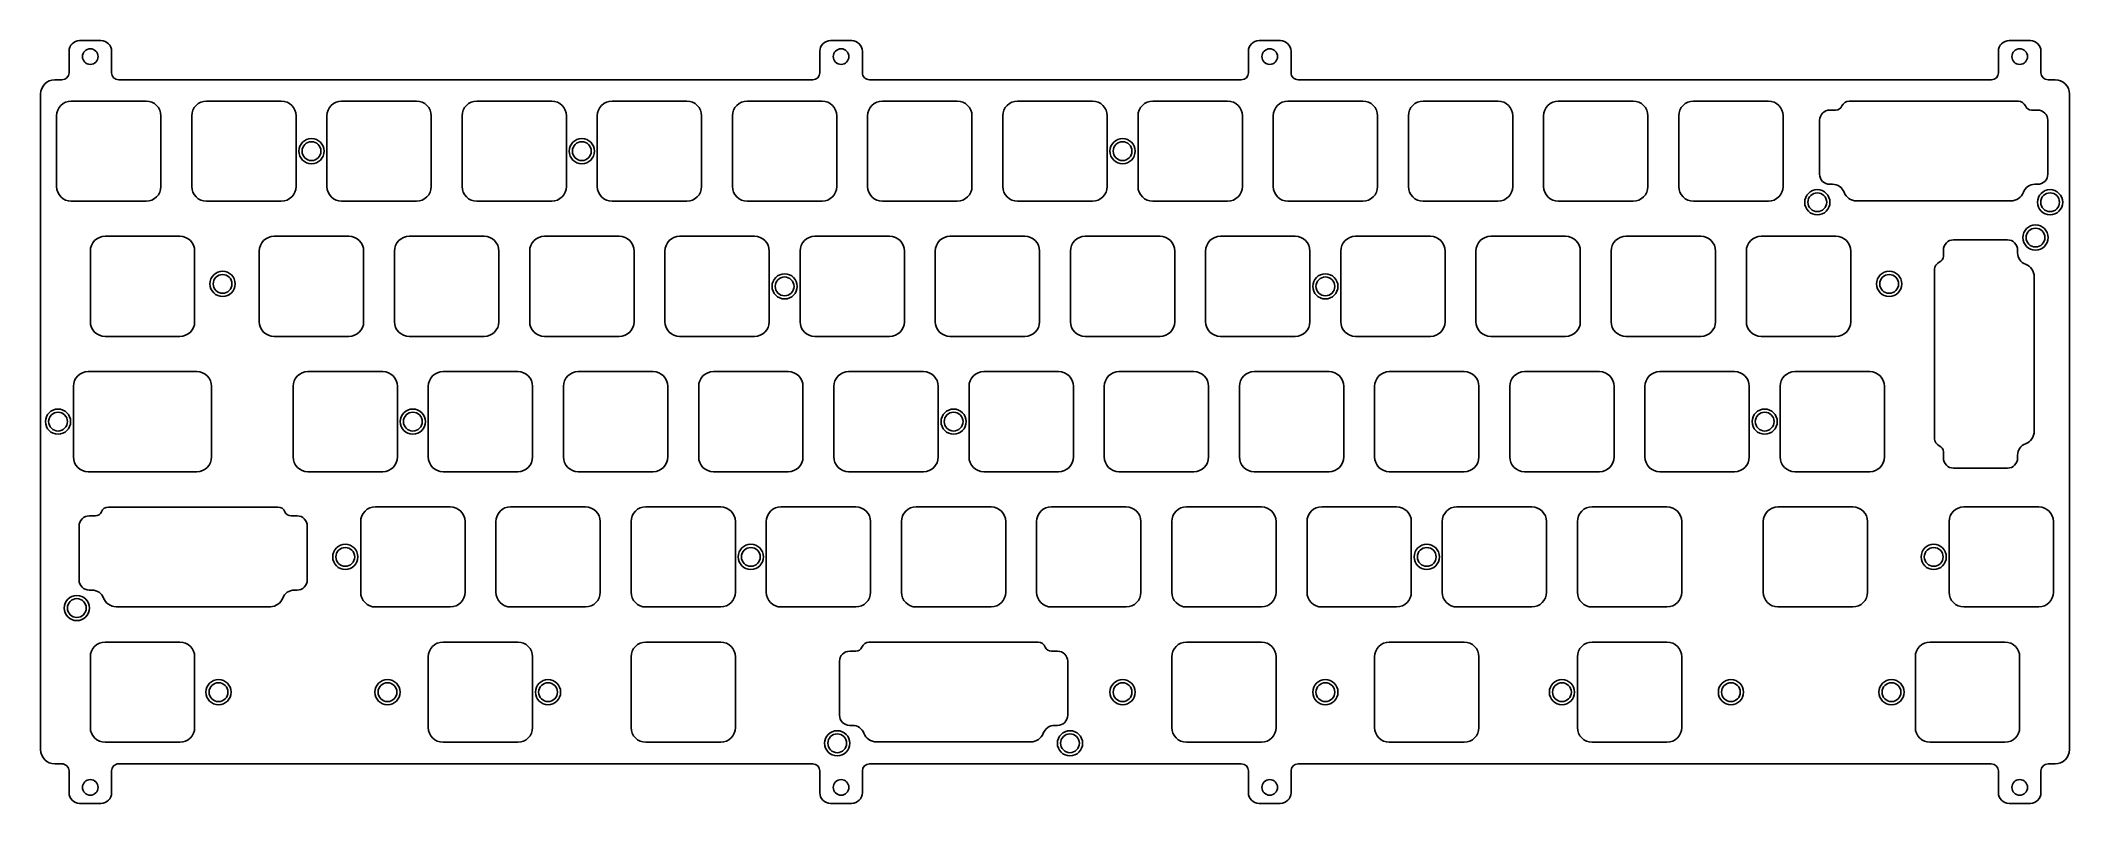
# Model space of a CAD drawing. Header units: millimetres. Extents: x -10 to 276, y -92 to 16.
import ezdxf

# ---------------------------------------------------------------- set-up
doc = ezdxf.new("R2010")
doc.units = ezdxf.units.MM
doc.layers.add('BLACK', color=7, linetype='CONTINUOUS')

msp = doc.modelspace()

# ---------------------------------------------------------------- linework, layer by layer
at = {"layer": 'BLACK', "linetype": 'Continuous'}
for p, q in [((-4.093825, 15.566195), (-1.093827, 15.566195)), ((101.707112, 15.566195), (104.707128, 15.566195)), ((162.107112, 15.566195), (165.107128, 15.566195)), ((267.799136, 15.566195), (270.792428, 15.566195)), ((-5.593826, 11.049025), (-5.593826, 14.066194)), ((0.406174, 14.066194), (0.406174, 11.049028)), ((100.207112, 11.04903), (100.207112, 14.06623)), ((106.207112, 14.066195), (106.207112, 11.04903)), ((160.607112, 11.04903), (160.607112, 14.06623)), ((166.607112, 14.066195), (166.607112, 11.04903)), ((266.292449, 11.04903), (266.292449, 14.06623)), ((272.292449, 14.054641), (272.292449, 11.041819)), ((-7.600312, 10.049025), (-6.593824, 10.049025)), ((1.406177, 10.049025), (99.207112, 10.049025)), ((106.207123, 11.04903), (106.207112, 11.04903)), ((107.207128, 10.049025), (159.607112, 10.049025)), ((166.607123, 11.04903), (166.607112, 11.04903)), ((167.607128, 10.049025), (265.297905, 10.049025)), ((273.292428, 10.049025), (274.299728, 10.049025)), ((-9.600314, -84.297572), (-9.600314, 8.049023)), ((5.275, 7.05), (-5.275, 7.05)), ((24.325, 7.05), (13.775, 7.05)), ((43.375, 7.05), (32.825, 7.05)), ((62.425, 7.05), (51.875, 7.05)), ((81.475, 7.05), (70.925, 7.05)), ((100.525, 7.05), (89.975, 7.05)), ((119.575, 7.05), (109.025, 7.05)), ((138.625, 7.05), (128.075, 7.05)), ((157.675, 7.05), (147.125, 7.05)), ((176.725, 7.05), (166.175, 7.05)), ((195.775, 7.05), (185.225, 7.05)), ((214.825, 7.05), (204.275, 7.05)), ((233.875, 7.05), (223.325, 7.05)), ((242.536512, 5.77544), (243.390075, 5.77544)), ((243.390075, 5.775452), (243.390075, 5.77544)), ((245.247375, 7.027589), (245.247375, 7.0276)), ((245.247375, 7.0276), (269.102575, 7.0276)), ((270.959775, 5.77544), (271.825375, 5.77544)), ((276.299692, 8.049025), (276.299692, -84.29747)), ((-7.35, 4.975), (-7.35, -4.975)), ((7.35, 4.975), (7.35, -4.975)), ((11.7, 4.975), (11.7, -4.975)), ((26.4, 4.975), (26.4, -4.975)), ((30.75, 4.975), (30.75, -4.975)), ((45.45, 4.975), (45.45, -4.975)), ((49.8, 4.975), (49.8, -4.975)), ((64.5, 4.975), (64.5, -4.975)), ((68.85, 4.975), (68.85, -4.975)), ((83.55, 4.975), (83.55, -4.975)), ((87.9, 4.975), (87.9, -4.975)), ((102.6, 4.975), (102.6, -4.975)), ((106.95, 4.975), (106.95, -4.975)), ((121.65, 4.975), (121.65, -4.975)), ((126, 4.975), (126, -4.975)), ((140.7, 4.975), (140.7, -4.975)), ((145.05, 4.975), (145.05, -4.975)), ((159.75, 4.975), (159.75, -4.975)), ((164.1, 4.975), (164.1, -4.975)), ((178.8, 4.975), (178.8, -4.975)), ((183.15, 4.975), (183.15, -4.975)), ((197.85, 4.975), (197.85, -4.975)), ((202.2, 4.975), (202.2, -4.975)), ((216.9, 4.975), (216.9, -4.975)), ((221.25, 4.975), (221.25, -4.975)), ((235.95, 4.975), (235.95, -4.975)), ((241.099485, -3.25044), (241.099485, 4.3503)), ((273.250365, 4.35044), (273.250365, -3.2504)), ((242.928575, -4.67544), (242.524475, -4.67544)), ((271.813458, -4.67544), (271.421325, -4.67544)), ((5.275, -7.05), (-5.275, -7.05)), ((24.325, -7.05), (13.775, -7.05)), ((43.375, -7.05), (32.825, -7.05)), ((62.425, -7.05), (51.875, -7.05)), ((81.475, -7.05), (70.925, -7.05)), ((100.525, -7.05), (89.975, -7.05)), ((119.575, -7.05), (109.025, -7.05)), ((138.625, -7.05), (128.075, -7.05)), ((157.675, -7.05), (147.125, -7.05)), ((176.725, -7.05), (166.175, -7.05)), ((195.775, -7.05), (185.225, -7.05)), ((214.825, -7.05), (204.275, -7.05)), ((233.875, -7.05), (223.325, -7.05)), ((268.050425, -7.01191), (246.299575, -7.01191)), ((-2.587499, -14.074999), (-2.587499, -24.025001)), ((10.0375, -12), (-0.5125, -12)), ((12.1125, -14.075), (12.112501, -14.075)), ((12.112501, -14.075), (12.112501, -24.025)), ((21.225, -14.075), (21.225, -24.025)), ((33.85, -12), (23.3, -12)), ((35.925, -14.075), (35.925, -24.025)), ((40.275, -14.075), (40.275, -24.025)), ((52.9, -12), (42.35, -12)), ((54.975, -14.075), (54.975, -24.025)), ((59.325, -14.075), (59.325, -24.025)), ((71.95, -12), (61.4, -12)), ((74.025, -14.075), (74.025, -24.025)), ((78.375, -14.075), (78.375, -24.025)), ((91, -12), (80.45, -12)), ((93.075, -14.075), (93.075, -24.025)), ((97.425, -14.075), (97.425, -24.025)), ((110.05, -12), (99.5, -12)), ((112.125, -14.075), (112.125, -24.025)), ((116.475, -14.075), (116.475, -24.025)), ((129.1, -12), (118.55, -12)), ((131.175, -14.075), (131.175, -24.025)), ((135.525, -14.075), (135.525, -24.025)), ((148.15, -12), (137.6, -12)), ((150.225, -14.075), (150.225, -24.025)), ((154.575, -14.075), (154.575, -24.025)), ((167.2, -12), (156.65, -12)), ((169.275, -14.075), (169.275, -24.025)), ((173.625, -14.075), (173.625, -24.025)), ((186.25, -12), (175.7, -12)), ((188.325, -14.075), (188.325, -24.025)), ((192.675, -14.075), (192.675, -24.025)), ((205.3, -12), (194.75, -12)), ((207.375, -14.075), (207.375, -24.025)), ((211.725, -14.075), (211.725, -24.025)), ((224.35, -12), (213.8, -12)), ((226.425, -14.075), (226.425, -24.025)), ((230.775, -14.075), (230.775, -24.025)), ((243.4, -12), (232.85, -12)), ((245.475, -14.075), (245.475, -24.025)), ((258.54331, -14.790225), (258.54331, -13.924625)), ((259.96831, -12.499635), (267.56915, -12.499635)), ((268.99419, -13.936542), (268.99419, -14.328675)), ((257.29115, -40.502625), (257.29115, -16.647425)), ((271.33066, -17.699575), (271.33066, -39.450425)), ((10.0375, -26.1), (-0.5125, -26.1)), ((33.85, -26.1), (23.3, -26.1)), ((52.9, -26.1), (42.35, -26.1)), ((71.95, -26.1), (61.4, -26.1)), ((91, -26.1), (80.45, -26.1)), ((110.05, -26.1), (99.5, -26.1)), ((129.1, -26.1), (118.55, -26.1)), ((148.15, -26.1), (137.6, -26.1)), ((167.2, -26.1), (156.65, -26.1)), ((186.25, -26.1), (175.7, -26.1)), ((205.3, -26.1), (194.75, -26.1)), ((224.35, -26.1), (213.8, -26.1)), ((243.4, -26.1), (232.85, -26.1)), ((12.41875, -31.05), (-2.893751, -31.05)), ((38.6125, -31.05), (28.0625, -31.05)), ((57.6625, -31.05), (47.1125, -31.05)), ((76.7125, -31.05), (66.1625, -31.05)), ((95.7625, -31.05), (85.2125, -31.05)), ((114.8125, -31.05), (104.2625, -31.05)), ((133.8625, -31.05), (123.3125, -31.05)), ((152.9125, -31.05), (142.3625, -31.05)), ((171.9625, -31.05), (161.4125, -31.05)), ((191.0125, -31.05), (180.4625, -31.05)), ((210.0625, -31.05), (199.5125, -31.05)), ((229.1125, -31.05), (218.5625, -31.05)), ((248.1625, -31.05), (237.612499, -31.05)), ((-4.96875, -33.124999), (-4.96875, -43.075)), ((14.49375, -33.125), (14.49375, -43.075)), ((25.9875, -33.125), (25.9875, -43.075)), ((40.6875, -33.125), (40.6875, -43.075)), ((45.0375, -33.125), (45.0375, -43.075)), ((59.7375, -33.125), (59.7375, -43.075)), ((64.0875, -33.125), (64.0875, -43.075)), ((78.7875, -33.125), (78.7875, -43.075)), ((83.1375, -33.125), (83.1375, -43.075)), ((97.8375, -33.125), (97.8375, -43.075)), ((102.1875, -33.125), (102.1875, -43.075)), ((116.8875, -33.125), (116.8875, -43.075)), ((121.2375, -33.125), (121.2375, -43.075)), ((135.9375, -33.125), (135.9375, -43.075)), ((140.2875, -33.125), (140.2875, -43.075)), ((154.9875, -33.125), (154.9875, -43.075)), ((159.3375, -33.125), (159.3375, -43.075)), ((174.0375, -33.125), (174.0375, -43.075)), ((178.3875, -33.125), (178.3875, -43.075)), ((193.0875, -33.125), (193.0875, -43.075)), ((197.4375, -33.125), (197.4375, -43.075)), ((212.1375, -33.125), (212.1375, -43.075)), ((216.4875, -33.125), (216.4875, -43.075)), ((231.1875, -33.125), (231.1875, -43.075)), ((235.5375, -33.125), (235.5375, -43.075001)), ((250.2375, -33.125), (250.2375, -43.075)), ((257.291161, -40.502625), (257.29115, -40.502625)), ((258.543298, -42.359925), (258.54331, -42.359925)), ((258.54331, -43.213488), (258.54331, -42.359925)), ((268.99419, -42.821425), (268.99419, -43.225525)), ((12.41875, -45.15), (-2.89375, -45.15)), ((38.6125, -45.15), (28.0625, -45.15)), ((57.6625, -45.15), (47.1125, -45.15)), ((76.7125, -45.15), (66.1625, -45.15)), ((95.7625, -45.15), (85.2125, -45.15)), ((114.8125, -45.15), (104.2625, -45.15)), ((133.8625, -45.15), (123.3125, -45.15)), ((152.9125, -45.15), (142.3625, -45.15)), ((171.9625, -45.15), (161.4125, -45.15)), ((191.0125, -45.15), (180.4625, -45.15)), ((210.0625, -45.15), (199.5125, -45.15)), ((229.1125, -45.15), (218.5625, -45.15)), ((248.1625, -45.15), (237.6125, -45.15)), ((267.56919, -44.650515), (259.96845, -44.650515)), ((-2.732238, -51.37456), (-1.878675, -51.37456)), ((-1.878675, -51.374548), (-1.878675, -51.37456)), ((-0.021375, -50.122411), (-0.021375, -50.1224)), ((-0.021375, -50.1224), (23.833825, -50.1224)), ((25.691025, -51.37456), (26.556625, -51.37456)), ((48.1375, -50.1), (37.5875, -50.1)), ((67.1875, -50.1), (56.6375, -50.1)), ((86.2375, -50.1), (75.6875, -50.1)), ((105.2875, -50.1), (94.7375, -50.1)), ((124.3375, -50.1), (113.7875, -50.1)), ((143.3875, -50.1), (132.8375, -50.1)), ((162.4375, -50.1), (151.8875, -50.1)), ((181.4875, -50.1), (170.9375, -50.1)), ((200.5375, -50.1), (189.9875, -50.1)), ((219.5875, -50.1), (209.0375, -50.1)), ((245.78125, -50.1), (235.231249, -50.1)), ((271.975, -50.1), (261.424999, -50.1)), ((-4.169265, -60.40044), (-4.169265, -52.7997)), ((27.981615, -52.79956), (27.981615, -60.4004)), ((35.5125, -52.175), (35.5125, -62.125)), ((50.2125, -52.175), (50.2125, -62.125)), ((54.5625, -52.175), (54.5625, -62.125)), ((69.2625, -52.175), (69.2625, -62.125)), ((73.6125, -52.175), (73.6125, -62.125)), ((88.3125, -52.175), (88.3125, -62.125)), ((92.6625, -52.175), (92.6625, -62.125)), ((107.3625, -52.175), (107.3625, -62.125)), ((111.7125, -52.175), (111.7125, -62.125)), ((126.4125, -52.175), (126.4125, -62.125)), ((130.7625, -52.175), (130.7625, -62.125)), ((145.4625, -52.175), (145.4625, -62.125)), ((149.8125, -52.175), (149.8125, -62.125)), ((164.5125, -52.175), (164.5125, -62.125)), ((168.8625, -52.175), (168.8625, -62.125)), ((183.5625, -52.175), (183.5625, -62.125)), ((187.9125, -52.175), (187.9125, -62.125)), ((202.6125, -52.175), (202.6125, -62.125)), ((206.9625, -52.175), (206.9625, -62.125)), ((221.6625, -52.175), (221.6625, -62.125)), ((233.15625, -52.175), (233.15625, -62.125001)), ((247.85625, -52.175), (247.85625, -62.125)), ((259.35, -52.175), (259.35, -62.125001)), ((274.05, -52.175), (274.05, -62.125)), ((-2.340175, -61.82544), (-2.744275, -61.82544)), ((26.544708, -61.82544), (26.152575, -61.82544)), ((22.781675, -64.16191), (1.030825, -64.16191)), ((48.1375, -64.2), (37.5875, -64.2)), ((67.1875, -64.2), (56.6375, -64.2)), ((86.2375, -64.2), (75.6875, -64.2)), ((105.2875, -64.2), (94.7375, -64.2)), ((124.3375, -64.2), (113.7875, -64.2)), ((143.3875, -64.2), (132.8375, -64.2)), ((162.4375, -64.2), (151.8875, -64.2)), ((181.4875, -64.2), (170.9375, -64.2)), ((200.5375, -64.2), (189.9875, -64.2)), ((219.5875, -64.2), (209.0375, -64.2)), ((245.78125, -64.2), (235.23125, -64.2)), ((271.975, -64.2), (261.425, -64.2)), ((-2.587502, -71.225004), (-2.587502, -81.174998)), ((10.037498, -69.15), (-0.512498, -69.15)), ((12.112498, -71.225), (12.112498, -81.175)), ((45.037498, -71.225), (45.037498, -81.175)), ((57.662498, -69.15), (47.112498, -69.15)), ((59.737498, -71.225), (59.737498, -81.175)), ((73.612498, -71.225), (73.612498, -81.175)), ((86.237498, -69.15), (75.687498, -69.15)), ((88.312498, -71.225), (88.312498, -81.175)), ((104.424012, -70.42456), (105.277575, -70.42456)), ((105.277575, -70.424548), (105.277575, -70.42456)), ((107.134875, -69.172411), (107.134875, -69.1724)), ((107.134875, -69.1724), (130.990075, -69.1724)), ((132.847275, -70.42456), (133.712875, -70.42456)), ((149.812498, -71.225), (149.812498, -81.175)), ((162.437498, -69.15), (151.887498, -69.15)), ((164.512498, -71.225), (164.512498, -81.175)), ((178.387498, -71.225), (178.387498, -81.175)), ((191.012498, -69.15), (180.462498, -69.15)), ((193.087498, -71.225), (193.087498, -81.175)), ((206.962498, -71.225), (206.962498, -81.175)), ((219.587498, -69.15), (209.037498, -69.15)), ((221.662498, -71.225), (221.662498, -81.175)), ((254.587498, -71.225), (254.587498, -81.175)), ((267.212498, -69.15), (256.662498, -69.15)), ((269.287498, -71.225), (269.287498, -81.175)), ((102.986985, -79.45044), (102.986985, -71.8497)), ((135.137865, -71.84956), (135.137865, -79.4504)), ((104.816075, -80.87544), (104.411975, -80.87544)), ((133.700958, -80.87544), (133.308825, -80.87544)), ((10.037498, -83.25), (-0.512499, -83.25)), ((57.662498, -83.25), (47.112498, -83.25)), ((86.237498, -83.25), (75.687498, -83.25)), ((129.937925, -83.21191), (108.187075, -83.21191)), ((162.437498, -83.25), (151.887498, -83.25)), ((191.012498, -83.25), (180.462498, -83.25)), ((219.587498, -83.25), (209.037498, -83.25)), ((267.212498, -83.25), (256.662498, -83.25)), ((-6.593829, -86.297571), (-7.600315, -86.297571)), ((-5.593826, -90.366812), (-5.593826, -87.297574)), ((0.406174, -87.297574), (0.406174, -90.366812)), ((99.207128, -86.297571), (1.406178, -86.297571)), ((100.207112, -90.35777), (100.207112, -87.292279)), ((106.207112, -87.29757), (106.207112, -90.36677)), ((159.607128, -86.297571), (107.201298, -86.297571)), ((160.607112, -90.35777), (160.607112, -87.292279)), ((166.607112, -87.29757), (166.607112, -90.36677)), ((265.292428, -86.297571), (167.601298, -86.297571)), ((266.292449, -90.366813), (266.292449, -87.297571)), ((272.292449, -87.29757), (272.292449, -90.36677)), ((274.28388, -86.297571), (273.292449, -86.297571)), ((-1.093827, -91.866813), (-4.093825, -91.866813)), ((104.696212, -91.866813), (101.707128, -91.866813)), ((165.096212, -91.866813), (162.107128, -91.866813)), ((270.792428, -91.866813), (267.792428, -91.866813)), ((270.792428, -91.866791), (270.792428, -91.866813))]:
    msp.add_line(p, q, dxfattribs=at)
at = {"layer": 'BLACK'}
for centre, radius in [((-2.593826, 13.316195), 1.1), ((103.207112, 13.316195), 1.1), ((163.607112, 13.316195), 1.1), ((269.292449, 13.316195), 1.1), ((28.575, 0), 1.775), ((28.575, 0), 1.325), ((66.675, 0), 1.775), ((66.675, 0), 1.325), ((142.875, 0), 1.775), ((142.875, 0), 1.325), ((240.775, -7.2), 1.775), ((273.575, -7.2), 1.775), ((240.775, -7.2), 1.325), ((273.575, -7.2), 1.325), ((271.51875, -12.175), 1.775), ((271.51875, -12.175), 1.325), ((16.04875, -18.7), 1.775), ((250.9012, -18.7), 1.775), ((16.04875, -18.7), 1.325), ((95.25, -19.05), 1.775), ((95.25, -19.05), 1.325), ((171.45, -19.05), 1.775), ((171.45, -19.05), 1.325), ((250.9012, -18.7), 1.325), ((-7.14375, -38.1), 1.775), ((-7.14375, -38.1), 1.325), ((42.8625, -38.1), 1.775), ((42.8625, -38.1), 1.325), ((119.0625, -38.1), 1.775), ((119.0625, -38.1), 1.325), ((233.35625, -38.1), 1.775), ((233.35625, -38.1), 1.325), ((33.3375, -57.15), 1.775), ((33.3375, -57.15), 1.325), ((90.4875, -57.15), 1.775), ((90.4875, -57.15), 1.325), ((185.7375, -57.15), 1.775), ((185.7375, -57.15), 1.325), ((257.175, -57.15), 1.775), ((257.175, -57.15), 1.325), ((-4.49375, -64.35), 1.775), ((-4.49375, -64.35), 1.325), ((15.478123, -76.2), 1.775), ((15.478123, -76.2), 1.325), ((39.290623, -76.2), 1.775), ((39.290623, -76.2), 1.325), ((61.912498, -76.2), 1.775), ((61.912498, -76.2), 1.325), ((142.874998, -76.2), 1.775), ((142.874998, -76.2), 1.325), ((171.449998, -76.2), 1.775), ((171.449998, -76.2), 1.325), ((204.787498, -76.2), 1.775), ((204.787498, -76.2), 1.325), ((228.599998, -76.2), 1.775), ((228.599998, -76.2), 1.325), ((251.221873, -76.2), 1.775), ((251.221873, -76.2), 1.325), ((102.6625, -83.4), 1.775), ((102.6625, -83.4), 1.325), ((135.4625, -83.4), 1.775), ((135.4625, -83.4), 1.325), ((-2.593826, -89.616813), 1.1), ((103.207112, -89.616813), 1.1), ((163.607112, -89.616813), 1.1), ((269.292449, -89.616813), 1.1)]:
    msp.add_circle(centre, radius, dxfattribs=at)
for centre, radius, start, end in [((-4.093825, 14.066194), 1.500001, 90, 180), ((-1.09383, 14.06619), 1.500005, 0.00015279, 89.99988541), ((101.70705, 14.0663), 1.499938, 89.99763161, 180.00267391), ((104.70715, 14.0662), 1.499995, 359.99980901, 90.00084034), ((162.10705, 14.0663), 1.499938, 89.99763161, 180.00267391), ((165.10715, 14.0662), 1.499995, 359.99980901, 90.00084034), ((267.79245, 14.0662), 1.500001, 89.74461445, 179.99885409), ((270.79235, 14.0661), 1.500095, 359.56233584, 89.99702081), ((-7.600312, 8.049023), 2.000002, 90, 180), ((-6.593825, 11.049024), 0.999999, 270.0000573, 0.0000573), ((1.40615, 11.049), 0.999975, 179.99839568, 270.00154702), ((99.20705, 11.049), 1.000062, 270.00355243, 0.00171877), ((107.20715, 11.049), 0.999975, 179.99828117, 269.99873946), ((159.60705, 11.049), 1.000062, 270.00355243, 0.00171877), ((167.60715, 11.049), 0.999975, 179.99828117, 269.99873946), ((265.29245, 11.049), 0.999999, 270.31255319, 0.00171888), ((273.29245, 11.049), 0.999975, 180.41143351, 269.99873946), ((274.29975, 8.0491), 1.999925, 359.99785135, 90.00063028), ((-5.27503, 4.974981), 2.07497, 89.99917163, 179.99947536), ((5.27497, 4.974981), 2.075019, 0.00052463, 89.99917163), ((13.77497, 4.974981), 2.07497, 89.99917163, 179.99947536), ((24.32497, 4.974981), 2.075019, 0.00052463, 89.99917163), ((32.82497, 4.974981), 2.07497, 89.99917163, 179.99947536), ((43.37497, 4.974981), 2.075019, 0.00052463, 89.99917163), ((51.87497, 4.974981), 2.07497, 89.99917163, 179.99947536), ((62.42497, 4.974981), 2.075019, 0.00052463, 89.99917163), ((70.92497, 4.974981), 2.07497, 89.99917163, 179.99947536), ((81.47497, 4.974981), 2.075019, 0.00052463, 89.99917163), ((89.97497, 4.974981), 2.07497, 89.99917163, 179.99947536), ((100.52497, 4.974981), 2.075019, 0.00052463, 89.99917163), ((109.02497, 4.974981), 2.07497, 89.99917163, 179.99947536), ((119.57497, 4.974981), 2.075019, 0.00052463, 89.99917163), ((128.07497, 4.974981), 2.07497, 89.99917163, 179.99947536), ((138.62497, 4.974981), 2.075019, 0.00052463, 89.99917163), ((147.12497, 4.974981), 2.07497, 89.99917163, 179.99947536), ((157.67497, 4.974981), 2.075019, 0.00052463, 89.99917163), ((166.17497, 4.974981), 2.07497, 89.99917163, 179.99947536), ((176.72497, 4.974981), 2.075019, 0.00052463, 89.99917163), ((185.22497, 4.974981), 2.07497, 89.99917163, 179.99947536), ((195.77497, 4.974981), 2.075019, 0.00052463, 89.99917163), ((204.27497, 4.974981), 2.07497, 89.99917163, 179.99947536), ((214.82497, 4.974981), 2.075019, 0.00052463, 89.99917163), ((223.32497, 4.974981), 2.07497, 89.99917163, 179.99947536), ((233.87497, 4.974981), 2.075019, 0.00052463, 89.99917163), ((242.524645, 4.350329), 1.42516, 89.52290502, 180.00116589), ((243.390076, 6.7039), 0.928448, 269.99993829, 337.97487728), ((245.247344, 5.952545), 1.075044, 89.99834782, 157.973763), ((269.1026, 5.9527), 1.0749, 22.0204571, 90.00133258), ((270.9598, 6.7039), 0.92846, 202.02452102, 269.99845724), ((271.8254, 4.3505), 1.42494, 359.99758749, 90.00100523), ((-5.27503, -4.975019), 2.074981, 179.99947536, 270.00082838), ((5.27497, -4.975019), 2.07503, 270.00082838, 0.00052463), ((13.77497, -4.975019), 2.074981, 179.99947536, 270.00082838), ((24.32497, -4.975019), 2.07503, 270.00082838, 0.00052463), ((32.82497, -4.975019), 2.074981, 179.99947536, 270.00082838), ((43.37497, -4.975019), 2.07503, 270.00082838, 0.00052463), ((51.87497, -4.975019), 2.074981, 179.99947536, 270.00082838), ((62.42497, -4.975019), 2.07503, 270.00082838, 0.00052463), ((70.92497, -4.975019), 2.074981, 179.99947536, 270.00082838), ((81.47497, -4.975019), 2.07503, 270.00082838, 0.00052463), ((89.97497, -4.975019), 2.074981, 179.99947536, 270.00082838), ((100.52497, -4.975019), 2.07503, 270.00082838, 0.00052463), ((109.02497, -4.975019), 2.074981, 179.99947536, 270.00082838), ((119.57497, -4.975019), 2.07503, 270.00082838, 0.00052463), ((128.07497, -4.975019), 2.074981, 179.99947536, 270.00082838), ((138.62497, -4.975019), 2.07503, 270.00082838, 0.00052463), ((147.12497, -4.975019), 2.074981, 179.99947536, 270.00082838), ((157.67497, -4.975019), 2.07503, 270.00082838, 0.00052463), ((166.17497, -4.975019), 2.074981, 179.99947536, 270.00082838), ((176.72497, -4.975019), 2.07503, 270.00082838, 0.00052463), ((185.22497, -4.975019), 2.074981, 179.99947536, 270.00082838), ((195.77497, -4.975019), 2.07503, 270.00082838, 0.00052463), ((204.27497, -4.975019), 2.074981, 179.99947536, 270.00082838), ((214.82497, -4.975019), 2.07503, 270.00082838, 0.00052463), ((223.32497, -4.975019), 2.074981, 179.99947536, 270.00082838), ((233.87497, -4.975019), 2.07503, 270.00082838, 0.00052463), ((242.524439, -3.250486), 1.424954, 179.99815039, 270.00144752), ((242.928624, -6.400243), 1.724803, 20.54306333, 90.00162772), ((271.42132, -6.40036), 1.72492, 89.99983392, 159.45458763), ((271.82521, -3.25033), 1.425155, 269.52752788, 359.99718578), ((246.299534, -5.136811), 1.875099, 200.54912503, 270.0012528), ((268.05044, -5.13697), 1.87494, 269.99954162, 339.45391569), ((-0.51253, -14.075019), 2.074969, 89.99917163, 179.99944774), ((10.03747, -14.075019), 2.075019, 0.00052463, 89.99917163), ((23.29997, -14.075019), 2.07497, 89.99917163, 179.99947536), ((33.84997, -14.075019), 2.075019, 0.00052463, 89.99917163), ((42.34997, -14.075019), 2.07497, 89.99917163, 179.99947536), ((52.89997, -14.075019), 2.075019, 0.00052463, 89.99917163), ((61.39997, -14.075019), 2.07497, 89.99917163, 179.99947536), ((71.94997, -14.075019), 2.075019, 0.00052463, 89.99917163), ((80.44997, -14.075019), 2.07497, 89.99917163, 179.99947536), ((90.99997, -14.075019), 2.075019, 0.00052463, 89.99917163), ((99.49997, -14.075019), 2.07497, 89.99917163, 179.99947536), ((110.04997, -14.075019), 2.075019, 0.00052463, 89.99917163), ((118.54997, -14.075019), 2.07497, 89.99917163, 179.99947536), ((129.09997, -14.075019), 2.075019, 0.00052463, 89.99917163), ((137.59997, -14.075019), 2.07497, 89.99917163, 179.99947536), ((148.14997, -14.075019), 2.075019, 0.00052463, 89.99917163), ((156.64997, -14.075019), 2.07497, 89.99917163, 179.99947536), ((167.19997, -14.075019), 2.075019, 0.00052463, 89.99917163), ((175.69997, -14.075019), 2.07497, 89.99917163, 179.99947536), ((186.24997, -14.075019), 2.075019, 0.00052463, 89.99917163), ((194.74997, -14.075019), 2.07497, 89.99917163, 179.99947536), ((205.29997, -14.075019), 2.075019, 0.00052463, 89.99917163), ((213.79997, -14.075019), 2.07497, 89.99917163, 179.99947536), ((224.34997, -14.075019), 2.075019, 0.00052463, 89.99917163), ((232.84997, -14.075019), 2.07497, 89.99917163, 179.99947536), ((243.39997, -14.075019), 2.075019, 0.00052463, 89.99917163), ((259.96825, -13.9246), 1.42494, 89.99758749, 180.00100523), ((267.56908, -13.92479), 1.425155, 359.52752788, 89.99718578), ((258.36605, -16.6474), 1.0749, 112.0204571, 180.00133258), ((257.61485, -14.7902), 0.92846, 292.02452102, 359.99845724), ((270.71911, -14.32868), 1.72492, 179.99983392, 249.45458763), ((269.45572, -17.69956), 1.87494, 359.99954162, 69.45391569), ((-0.51253, -24.025019), 2.074981, 179.99950297, 270.00082838), ((10.03747, -24.025019), 2.075031, 270.00082838, 0.00052463), ((23.29997, -24.025019), 2.074981, 179.99947536, 270.00082838), ((33.84997, -24.025019), 2.07503, 270.00082838, 0.00052463), ((42.34997, -24.025019), 2.074981, 179.99947536, 270.00082838), ((52.89997, -24.025019), 2.07503, 270.00082838, 0.00052463), ((61.39997, -24.025019), 2.074981, 179.99947536, 270.00082838), ((71.94997, -24.025019), 2.07503, 270.00082838, 0.00052463), ((80.44997, -24.025019), 2.074981, 179.99947536, 270.00082838), ((90.99997, -24.025019), 2.07503, 270.00082838, 0.00052463), ((99.49997, -24.025019), 2.074981, 179.99947536, 270.00082838), ((110.04997, -24.025019), 2.07503, 270.00082838, 0.00052463), ((118.54997, -24.025019), 2.074981, 179.99947536, 270.00082838), ((129.09997, -24.025019), 2.07503, 270.00082838, 0.00052463), ((137.59997, -24.025019), 2.074981, 179.99947536, 270.00082838), ((148.14997, -24.025019), 2.07503, 270.00082838, 0.00052463), ((156.64997, -24.025019), 2.074981, 179.99947536, 270.00082838), ((167.19997, -24.025019), 2.07503, 270.00082838, 0.00052463), ((175.69997, -24.025019), 2.074981, 179.99947536, 270.00082838), ((186.24997, -24.025019), 2.07503, 270.00082838, 0.00052463), ((194.74997, -24.025019), 2.074981, 179.99947536, 270.00082838), ((205.29997, -24.025019), 2.07503, 270.00082838, 0.00052463), ((213.79997, -24.025019), 2.074981, 179.99947536, 270.00082838), ((224.34997, -24.025019), 2.07503, 270.00082838, 0.00052463), ((232.84997, -24.025019), 2.074981, 179.99947536, 270.00082838), ((243.39997, -24.025019), 2.07503, 270.00082838, 0.00052463), ((-2.89373, -33.125019), 2.07502, 90.00057986, 179.99944776), ((12.41877, -33.125019), 2.075019, 0.00052464, 90.00055224), ((28.06247, -33.125019), 2.07497, 89.99917163, 179.99947536), ((38.61247, -33.125019), 2.075019, 0.00052463, 89.99917163), ((47.11247, -33.125019), 2.07497, 89.99917163, 179.99947536), ((57.66247, -33.125019), 2.075019, 0.00052463, 89.99917163), ((66.16247, -33.125019), 2.07497, 89.99917163, 179.99947536), ((76.71247, -33.125019), 2.075019, 0.00052463, 89.99917163), ((85.21247, -33.125019), 2.07497, 89.99917163, 179.99947536), ((95.76247, -33.125019), 2.075019, 0.00052463, 89.99917163), ((104.26247, -33.125019), 2.07497, 89.99917163, 179.99947536), ((114.81247, -33.125019), 2.075019, 0.00052463, 89.99917163), ((123.31247, -33.125019), 2.07497, 89.99917163, 179.99947536), ((133.86247, -33.125019), 2.075019, 0.00052463, 89.99917163), ((142.36247, -33.125019), 2.07497, 89.99917163, 179.99947536), ((152.91247, -33.125019), 2.075019, 0.00052463, 89.99917163), ((161.41247, -33.125019), 2.07497, 89.99917163, 179.99947536), ((171.96247, -33.125019), 2.075019, 0.00052463, 89.99917163), ((180.46247, -33.125019), 2.07497, 89.99917163, 179.99947536), ((191.01247, -33.125019), 2.075019, 0.00052463, 89.99917163), ((199.51247, -33.125019), 2.07497, 89.99917163, 179.99947536), ((210.06247, -33.125019), 2.075019, 0.00052463, 89.99917163), ((218.56247, -33.125019), 2.07497, 89.99917163, 179.99947536), ((229.11247, -33.125019), 2.075019, 0.00052463, 89.99917163), ((237.612499, -33.124999), 2.074999, 90, 180.00002761), ((248.1625, -33.125), 2.075, 0, 90), ((269.455561, -39.450466), 1.875099, 290.54912503, 0.0012528), ((258.366205, -40.502656), 1.075044, 179.99834782, 247.973763), ((257.61485, -42.359924), 0.928448, 359.99993829, 67.97487728), ((270.718993, -42.821376), 1.724803, 110.54306333, 180.00162772), ((-2.89373, -43.075019), 2.074981, 179.99947537, 269.99944775), ((12.41877, -43.075019), 2.07498, 269.99944775, 0.00052464), ((28.06247, -43.075019), 2.074981, 179.99947536, 270.00082838), ((38.61247, -43.075019), 2.07503, 270.00082838, 0.00052463), ((47.11247, -43.075019), 2.074981, 179.99947536, 270.00082838), ((57.66247, -43.075019), 2.07503, 270.00082838, 0.00052463), ((66.16247, -43.075019), 2.074981, 179.99947536, 270.00082838), ((76.71247, -43.075019), 2.07503, 270.00082838, 0.00052463), ((85.21247, -43.075019), 2.074981, 179.99947536, 270.00082838), ((95.76247, -43.075019), 2.07503, 270.00082838, 0.00052463), ((104.26247, -43.075019), 2.074981, 179.99947536, 270.00082838), ((114.81247, -43.075019), 2.07503, 270.00082838, 0.00052463), ((123.31247, -43.075019), 2.074981, 179.99947536, 270.00082838), ((133.86247, -43.075019), 2.07503, 270.00082838, 0.00052463), ((142.36247, -43.075019), 2.074981, 179.99947536, 270.00082838), ((152.91247, -43.075019), 2.07503, 270.00082838, 0.00052463), ((161.41247, -43.075019), 2.074981, 179.99947536, 270.00082838), ((171.96247, -43.075019), 2.07503, 270.00082838, 0.00052463), ((180.46247, -43.075019), 2.074981, 179.99947536, 270.00082838), ((191.01247, -43.075019), 2.07503, 270.00082838, 0.00052463), ((199.51247, -43.075019), 2.074981, 179.99947536, 270.00082838), ((210.06247, -43.075019), 2.07503, 270.00082838, 0.00052463), ((218.56247, -43.075019), 2.074981, 179.99947536, 270.00082838), ((229.11247, -43.075019), 2.07503, 270.00082838, 0.00052463), ((237.612499, -43.075001), 2.074999, 180, 270.00002761), ((248.1625, -43.075), 2.075, 270, 0), ((259.968421, -43.225355), 1.42516, 179.52290502, 270.00116589), ((267.569236, -43.225561), 1.424954, 269.99815039, 0.00144752), ((-2.744183, -52.799592), 1.425082, 89.51974267, 180.00434217), ((-1.878626, -50.446171), 0.928376, 269.99697591, 337.97782841), ((-0.021476, -51.197351), 1.07494, 89.99461656, 157.97750247), ((23.83379, -51.19739), 1.07499, 22.02370504, 89.99813454), ((25.69105, -50.4461), 0.92846, 202.02452102, 269.99845724), ((26.55665, -52.7995), 1.42494, 359.99758749, 90.00100523), ((37.58747, -52.175019), 2.07497, 89.99917163, 179.99947536), ((48.13747, -52.175019), 2.075019, 0.00052463, 89.99917163), ((56.63747, -52.175019), 2.07497, 89.99917163, 179.99947536), ((67.18747, -52.175019), 2.075019, 0.00052463, 89.99917163), ((75.68747, -52.175019), 2.07497, 89.99917163, 179.99947536), ((86.23747, -52.175019), 2.075019, 0.00052463, 89.99917163), ((94.73747, -52.175019), 2.07497, 89.99917163, 179.99947536), ((105.28747, -52.175019), 2.075019, 0.00052463, 89.99917163), ((113.78747, -52.175019), 2.07497, 89.99917163, 179.99947536), ((124.33747, -52.175019), 2.075019, 0.00052463, 89.99917163), ((132.83747, -52.175019), 2.07497, 89.99917163, 179.99947536), ((143.38747, -52.175019), 2.075019, 0.00052463, 89.99917163), ((151.88747, -52.175019), 2.07497, 89.99917163, 179.99947536), ((162.43747, -52.175019), 2.075019, 0.00052463, 89.99917163), ((170.93747, -52.175019), 2.07497, 89.99917163, 179.99947536), ((181.48747, -52.175019), 2.075019, 0.00052463, 89.99917163), ((189.98747, -52.175019), 2.07497, 89.99917163, 179.99947536), ((200.53747, -52.175019), 2.075019, 0.00052463, 89.99917163), ((209.03747, -52.175019), 2.07497, 89.99917163, 179.99947536), ((219.58747, -52.175019), 2.075019, 0.00052463, 89.99917163), ((235.231254, -52.175004), 2.075004, 90.00013806, 179.99988955), ((245.78125, -52.175), 2.075, 0, 90), ((261.425004, -52.175004), 2.075004, 90.00013806, 179.99988955), ((271.975, -52.175), 2.075, 0, 90), ((-2.744264, -60.400439), 1.425001, 180.00004021, 269.99955772), ((-2.340199, -63.550348), 1.724908, 20.54547839, 89.9992028), ((26.15258, -63.55038), 1.724936, 90.00016608, 159.45408213), ((26.55649, -60.40036), 1.425125, 269.52631186, 359.99839184), ((37.58747, -62.125019), 2.074981, 179.99947536, 270.00082838), ((48.13747, -62.125019), 2.07503, 270.00082838, 0.00052463), ((56.63747, -62.125019), 2.074981, 179.99947536, 270.00082838), ((67.18747, -62.125019), 2.07503, 270.00082838, 0.00052463), ((75.68747, -62.125019), 2.074981, 179.99947536, 270.00082838), ((86.23747, -62.125019), 2.07503, 270.00082838, 0.00052463), ((94.73747, -62.125019), 2.074981, 179.99947536, 270.00082838), ((105.28747, -62.125019), 2.07503, 270.00082838, 0.00052463), ((113.78747, -62.125019), 2.074981, 179.99947536, 270.00082838), ((124.33747, -62.125019), 2.07503, 270.00082838, 0.00052463), ((132.83747, -62.125019), 2.074981, 179.99947536, 270.00082838), ((143.38747, -62.125019), 2.07503, 270.00082838, 0.00052463), ((151.88747, -62.125019), 2.074981, 179.99947536, 270.00082838), ((162.43747, -62.125019), 2.07503, 270.00082838, 0.00052463), ((170.93747, -62.125019), 2.074981, 179.99947536, 270.00082838), ((181.48747, -62.125019), 2.07503, 270.00082838, 0.00052463), ((189.98747, -62.125019), 2.074981, 179.99947536, 270.00082838), ((200.53747, -62.125019), 2.07503, 270.00082838, 0.00052463), ((209.03747, -62.125019), 2.074981, 179.99947536, 270.00082838), ((219.58747, -62.125019), 2.07503, 270.00082838, 0.00052463), ((235.231252, -62.124998), 2.075002, 180.00008284, 269.99994478), ((245.78125, -62.125), 2.075, 270, 0), ((261.425002, -62.124998), 2.075002, 180.00008284, 269.99994478), ((271.975, -62.125), 2.075, 270, 0), ((1.030712, -62.286915), 1.874995, 200.54692151, 270.00345303), ((22.78159, -62.28683), 1.875082, 270.0025973, 339.45098232), ((-0.512498, -71.225004), 2.075004, 90, 180), ((10.037498, -71.225), 2.075, 0, 90), ((47.112498, -71.225), 2.075, 90, 180), ((57.662498, -71.225), 2.075, 0, 90), ((75.687498, -71.225), 2.075, 90, 180), ((86.237498, -71.225), 2.075, 0, 90), ((104.412067, -71.849592), 1.425082, 89.51974267, 180.00434217), ((105.277624, -69.496171), 0.928376, 269.99697591, 337.97782841), ((107.134774, -70.247351), 1.07494, 89.99461656, 157.97750247), ((130.99004, -70.24739), 1.07499, 22.02370504, 89.99813454), ((132.8473, -69.4961), 0.92846, 202.02452102, 269.99845724), ((133.7129, -71.8495), 1.42494, 359.99758749, 90.00100523), ((151.887498, -71.225), 2.075, 90, 180), ((162.437498, -71.225), 2.075, 0, 90), ((180.462498, -71.225), 2.075, 90, 180), ((191.012498, -71.225), 2.075, 0, 90), ((209.037498, -71.225), 2.075, 90, 180), ((219.587498, -71.225), 2.075, 0, 90), ((256.662498, -71.225), 2.075, 90, 180), ((267.212498, -71.225), 2.075, 0, 90), ((104.411986, -79.450439), 1.425001, 180.00004021, 269.99955772), ((133.71274, -79.45036), 1.425125, 269.52631186, 359.99839184), ((-0.5125, -81.174998), 2.075002, 180, 270.00002761), ((10.037498, -81.175), 2.075, 270, 0), ((47.112498, -81.175), 2.075, 180, 270), ((57.662498, -81.175), 2.075, 270, 0), ((75.687498, -81.175), 2.075, 180, 270), ((86.237498, -81.175), 2.075, 270, 0), ((104.816051, -82.600348), 1.724908, 20.54547839, 89.9992028), ((108.186962, -81.336915), 1.874995, 200.54692151, 270.00345303), ((129.93784, -81.33683), 1.875082, 270.0025973, 339.45098232), ((133.30883, -82.60038), 1.724936, 90.00016608, 159.45408213), ((151.887498, -81.175), 2.075, 180, 270), ((162.437498, -81.175), 2.075, 270, 0), ((180.462498, -81.175), 2.075, 180, 270), ((191.012498, -81.175), 2.075, 270, 0), ((209.037498, -81.175), 2.075, 180, 270), ((219.587498, -81.175), 2.075, 270, 0), ((256.662498, -81.175), 2.075, 180, 270), ((267.212498, -81.175), 2.075, 270, 0), ((-7.600315, -84.297572), 1.999999, 180, 270), ((274.29955, -84.2975), 2.000142, 269.55111269, 0.00085938), ((-6.59383, -87.29757), 0.999999, 359.99977082, 89.9999427), ((1.40618, -87.29757), 1.000006, 90.00011459, 180.00022918), ((99.20715, -87.2976), 1.000029, 0.30487955, 90.00126047), ((107.20715, -87.2976), 1.000038, 90.33528135, 179.99828119), ((159.60715, -87.2976), 1.000029, 0.30487955, 90.00126047), ((167.60715, -87.2976), 1.000038, 90.33528135, 179.99828119), ((265.29245, -87.2976), 1.000029, 0.00166158, 90.00126047), ((273.29245, -87.2976), 1.000001, 90.00005729, 179.99828113), ((-4.09383, -90.36681), 1.500003, 180.00007639, 270.00019099), ((-1.09383, -90.36681), 1.500004, 270.00011459, 359.99992361), ((101.70715, -90.3668), 1.500013, 179.65509231, 269.99915967), ((104.70695, -90.3667), 1.500162, 269.58987651, 359.99732649), ((162.10715, -90.3668), 1.500013, 179.65509231, 269.99915967), ((165.10695, -90.3667), 1.500162, 269.58987651, 359.99732649), ((267.79235, -90.3669), 1.499913, 179.99667663, 270.00297955), ((270.79245, -90.3668), 1.499999, 269.99915966, 0.00114592)]:
    msp.add_arc(centre, radius, start, end, dxfattribs=at)

doc.saveas('drawing.dxf')
